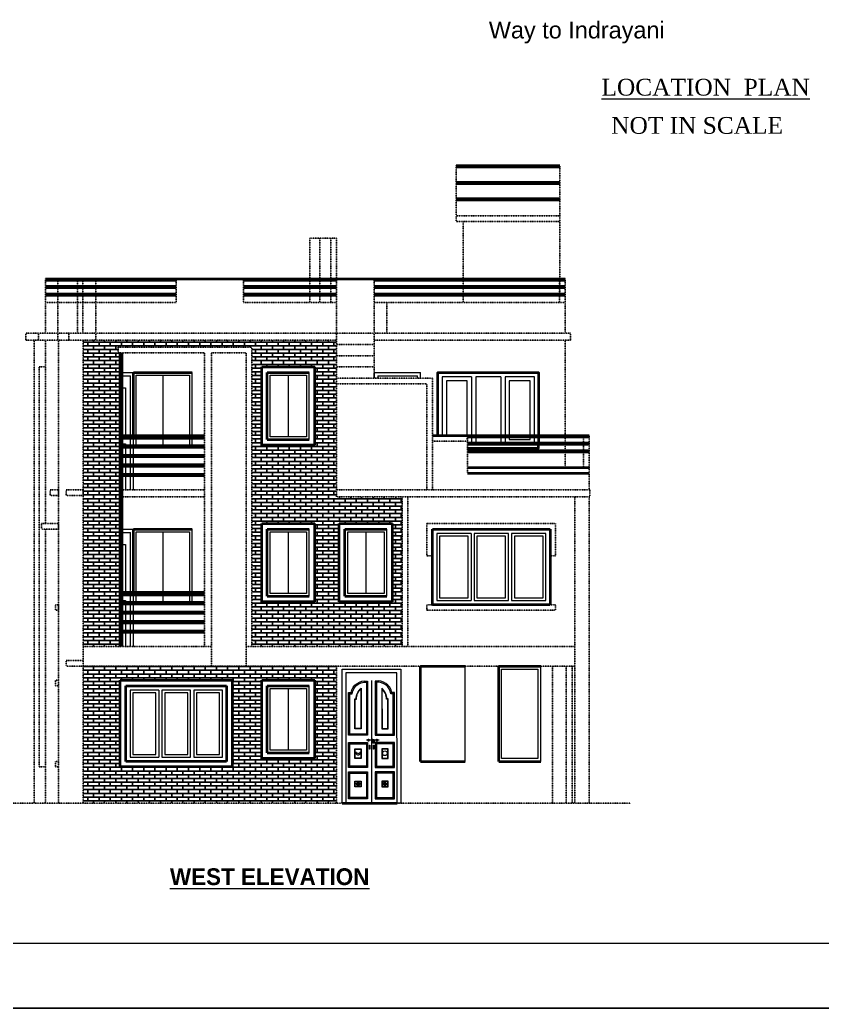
# Model space of a CAD drawing. Header units: inches. Extents: x 24614 to 27792, y -6849 to -4602.
# Drawn here: x 25392 to 25966, y -6849 to -6143 of the extents above; entities that cross this region are included whole.
import ezdxf

# ---------------------------------------------------------------- set-up
doc = ezdxf.new("R2010")
doc.units = ezdxf.units.IN
doc.header["$LTSCALE"] = 0.5
doc.header["$MEASUREMENT"] = 0
doc.linetypes.add('DASH', pattern=[0.35, 0.25, -0.1])
for name, color, linetype, lineweight in [('door', 202, 'Continuous', 5), ('ELE1', 3, 'Continuous', 9), ('Elevation 1', 10, 'Continuous', 80), ('Elevation 2', 31, 'Continuous', 40), ('Text 0.200', 122, 'Continuous', 20), ('Toilet', 7, 'Continuous', 25), ('wall', 20, 'Continuous', 40), ('window', 6, 'Continuous', 13)]:
    doc.layers.add(name, color=color, linetype=linetype, lineweight=lineweight)
doc.styles.get("Standard").update_dxf_attribs({"font": 'arial.ttf'})
pattern_1 = [(0, (7913.0841, -4386.2768), (0, 2.667), []), (90, (7913.084, -4386.277), (-4, 2.667), [2.667, -2.667])]

msp = doc.modelspace()

# ---------------------------------------------------------------- hatches: boundary and pattern name
at = {"layer": 'Toilet', "linetype": 'DASH', "ltscale": 0.1}
h = msp.add_hatch(dxfattribs=at)
h.set_pattern_fill('AR-BRSTD', color=256)
h.set_pattern_definition(pattern_1)
h.paths.add_polyline_path([(25618.93, -6371.98), (25437.68, -6371.98), (25437.68, -6478.98), (25437.68, -6482.98), (25437.68, -6590.98), (25464.68, -6590.98), (25464.68, -6478.98), (25464.68, -6380.98), (25462.68, -6380.98), (25462.68, -6376.98), (25558.43, -6376.98), (25558.43, -6478.98), (25558.43, -6590.98), (25665.93, -6590.98), (25665.93, -6483.98), (25618.93, -6483.98), (25618.93, -6478.98)])
h.paths.add_polyline_path([(25565.45, -6446.98), (25565.45, -6390.98), (25603.43, -6390.98), (25603.43, -6446.98)], flags=16)
h.paths.add_polyline_path([(25569.45, -6442.98), (25569.45, -6394.98), (25599.43, -6394.98), (25599.43, -6442.98)], flags=0)
h.paths.add_polyline_path([(25571.45, -6440.98), (25571.45, -6396.98), (25597.43, -6396.98), (25597.43, -6440.98)], flags=0)
h.paths.add_polyline_path([(25603.43, -6502.98), (25603.43, -6558.98), (25565.45, -6558.98), (25565.45, -6502.98)], flags=16)
h.paths.add_polyline_path([(25599.43, -6506.98), (25599.43, -6554.98), (25569.45, -6554.98), (25569.45, -6506.98)], flags=0)
h.paths.add_polyline_path([(25597.43, -6508.98), (25597.43, -6552.98), (25571.45, -6552.98), (25571.45, -6508.98)], flags=0)
h.paths.add_polyline_path([(25620.95, -6502.98), (25658.93, -6502.98), (25658.93, -6558.98), (25620.95, -6558.98)], flags=16)
h.paths.add_polyline_path([(25624.95, -6506.98), (25654.93, -6506.98), (25654.93, -6554.98), (25624.95, -6554.98)], flags=0)
h.paths.add_polyline_path([(25626.95, -6508.98), (25652.93, -6508.98), (25652.93, -6552.98), (25626.95, -6552.98)], flags=0)
h = msp.add_hatch(dxfattribs=at)
h.set_pattern_fill('AR-BRSTD', color=256)
h.set_pattern_definition(pattern_1)
h.paths.add_polyline_path([(25618.93, -6604.98), (25529.43, -6604.98), (25437.68, -6604.98), (25437.68, -6702.98), (25618.93, -6702.98)])
h.paths.add_polyline_path([(25565.45, -6670.98), (25565.45, -6614.98), (25603.43, -6614.98), (25603.43, -6670.98)], flags=16)
h.paths.add_polyline_path([(25569.45, -6666.98), (25569.45, -6618.98), (25599.43, -6618.98), (25599.43, -6666.98)], flags=0)
h.paths.add_polyline_path([(25544.3, -6676.98), (25464.3, -6676.98), (25464.3, -6614.98), (25544.3, -6614.98)], flags=16)
h.paths.add_polyline_path([(25571.45, -6664.98), (25571.45, -6620.98), (25597.43, -6620.98), (25597.43, -6664.98)], flags=0)
h.paths.add_polyline_path([(25540.3, -6672.98), (25468.3, -6672.98), (25468.3, -6618.98), (25540.3, -6618.98)], flags=0)
h.paths.add_polyline_path([(25537.3, -6669.98), (25516.8, -6669.98), (25516.8, -6621.98), (25537.3, -6621.98)], flags=0)
h.paths.add_polyline_path([(25535.3, -6667.98), (25518.8, -6667.98), (25518.8, -6623.98), (25535.3, -6623.98)], flags=0)
h.paths.add_polyline_path([(25514.55, -6669.98), (25494.05, -6669.98), (25494.05, -6621.98), (25514.55, -6621.98)], flags=0)
h.paths.add_polyline_path([(25512.55, -6667.98), (25496.05, -6667.98), (25496.05, -6623.98), (25512.55, -6623.98)], flags=0)
h.paths.add_polyline_path([(25491.8, -6669.98), (25471.3, -6669.98), (25471.3, -6621.98), (25491.8, -6621.98)], flags=0)
h.paths.add_polyline_path([(25489.8, -6667.98), (25473.3, -6667.98), (25473.3, -6623.98), (25489.8, -6623.98)], flags=0)

# ---------------------------------------------------------------- linework, layer by layer
at = {"layer": 'Defpoints'}
msp.add_lwpolyline([(27791.71, -4601.52), (24614.11, -4601.52), (24614.11, -6849.49), (27791.71, -6849.49)], close=True, dxfattribs=at)
at = {"layer": 'door'}
for p, q in [((25622.95, -6702.98), (25622.93, -6606.98)), ((25622.93, -6606.98), (25664.92, -6606.98)), ((25664.92, -6606.98), (25664.95, -6702.98)), ((25625.66, -6609.72), (25625.69, -6702.98)), ((25662.19, -6609.72), (25625.66, -6609.72)), ((25662.21, -6702.98), (25662.18, -6609.72)), ((25640.27, -6616.35), (25641.19, -6615.58)), ((25643.93, -6615.2), (25643.95, -6702.53)), ((25647.58, -6616.35), (25646.66, -6615.58)), ((25627.49, -6623.8), (25628.4, -6624.71)), ((25629.32, -6623.8), (25629.98, -6624.71)), ((25658.53, -6623.8), (25657.87, -6624.71)), ((25660.36, -6623.8), (25659.45, -6624.71)), ((25628.43, -6653.47), (25627.52, -6654.38)), ((25641.21, -6654.38), (25640.3, -6653.47)), ((25646.69, -6654.38), (25647.6, -6653.47)), ((25659.47, -6653.47), (25660.38, -6654.38)), ((25627.52, -6659.48), (25628.43, -6660.39)), ((25641.21, -6659.48), (25640.3, -6660.39)), ((25646.69, -6659.48), (25647.6, -6660.39)), ((25660.38, -6659.48), (25659.47, -6660.39)), ((25628.43, -6676.54), (25627.52, -6677.46)), ((25641.21, -6677.46), (25640.3, -6676.54)), ((25646.69, -6677.46), (25647.6, -6676.54)), ((25659.47, -6676.54), (25660.38, -6677.46)), ((25627.52, -6680.55), (25628.43, -6681.46)), ((25641.21, -6680.55), (25640.3, -6681.46)), ((25646.69, -6680.55), (25647.6, -6681.46)), ((25660.38, -6680.55), (25659.47, -6681.46)), ((25633.44, -6689.36), (25632.83, -6689.02)), ((25633.44, -6689.36), (25632.89, -6689.3)), ((25633.39, -6689.12), (25633.03, -6688.54)), ((25633.39, -6689.12), (25633.19, -6689.07)), ((25633.93, -6688.97), (25633.24, -6688.57)), ((25633.83, -6688.97), (25633.29, -6688.72)), ((25633.54, -6688.57), (25633.34, -6688.33)), ((25633.63, -6689.41), (25633.39, -6689.12)), ((25633.58, -6689.51), (25633.39, -6689.51)), ((25633.73, -6688.38), (25633.44, -6688.28)), ((25633.54, -6688.97), (25633.44, -6688.92)), ((25633.73, -6689.66), (25633.44, -6689.36)), ((25633.54, -6688.57), (25633.68, -6688.23)), ((25633.54, -6688.97), (25633.54, -6688.57)), ((25633.63, -6689.41), (25633.54, -6688.97)), ((25633.73, -6689.66), (25633.63, -6689.41)), ((25633.73, -6688.38), (25633.93, -6688.13)), ((25634.42, -6689.02), (25633.73, -6688.38)), ((25633.93, -6689.76), (25633.73, -6689.66)), ((25633.93, -6688.97), (25633.83, -6688.97)), ((25633.89, -6688.53), (25634.09, -6688.37)), ((25633.93, -6688.97), (25634.42, -6688.43)), ((25634.18, -6689.81), (25633.93, -6688.97)), ((25634.08, -6690), (25633.93, -6689.76)), ((25633.98, -6688.22), (25633.94, -6687.99)), ((25634.06, -6688.29), (25633.98, -6688.22)), ((25634.1, -6688.24), (25634.02, -6688.07)), ((25634.02, -6688.65), (25634.04, -6688.32)), ((25634.03, -6688.52), (25634.17, -6688.4)), ((25634.04, -6688.32), (25634.17, -6688.16)), ((25634.37, -6690.15), (25634.08, -6690)), ((25634.09, -6688.37), (25634.19, -6687.91)), ((25634.17, -6688.4), (25634.25, -6688.23)), ((25634.42, -6688.43), (25634.18, -6688.03)), ((25634.18, -6689.81), (25634.37, -6689.46)), ((25634.37, -6690.05), (25634.18, -6689.81)), ((25634.29, -6688.22), (25634.34, -6687.93)), ((25634.52, -6688.23), (25634.37, -6688.18)), ((25634.37, -6689.46), (25634.42, -6689.02)), ((25634.37, -6690.15), (25634.82, -6689.95)), ((25634.37, -6690.15), (25634.62, -6689.95)), ((25634.37, -6690.15), (25634.37, -6690.05)), ((25634.42, -6688.43), (25634.72, -6688.28)), ((25634.47, -6688.97), (25634.52, -6688.72)), ((25634.57, -6689.36), (25634.47, -6688.97)), ((25634.52, -6688.23), (25634.62, -6688.08)), ((25634.77, -6688.57), (25634.52, -6688.23)), ((25634.52, -6688.72), (25634.87, -6688.53)), ((25634.67, -6689.71), (25634.57, -6689.36)), ((25634.62, -6689.95), (25634.67, -6689.71)), ((25634.74, -6688.43), (25634.69, -6688.06)), ((25634.72, -6688.28), (25634.87, -6688.03)), ((25634.91, -6688.68), (25634.74, -6688.42)), ((25634.96, -6688.92), (25634.82, -6688.23)), ((25634.82, -6689.95), (25635.06, -6689.26)), ((25634.87, -6688.53), (25635.16, -6688.13)), ((25634.91, -6688.34), (25634.96, -6688.03)), ((25634.98, -6688.52), (25634.91, -6688.34)), ((25634.92, -6689.71), (25634.96, -6688.92)), ((25634.96, -6688.62), (25635.01, -6688.18)), ((25635.16, -6689.17), (25634.96, -6688.62)), ((25635.06, -6689.26), (25635.36, -6689.02)), ((25635.21, -6688), (25635.25, -6688.14)), ((25635.21, -6689.14), (25635.3, -6688.89)), ((25635.24, -6688.28), (25635.27, -6688.06)), ((25635.3, -6688.89), (25635.24, -6688.28)), ((25635.25, -6688.26), (25635.32, -6688.16)), ((25635.26, -6688.12), (25635.4, -6687.99)), ((25635.26, -6688.2), (25635.35, -6688.08)), ((25635.27, -6688.06), (25635.35, -6688)), ((25635.3, -6688.89), (25635.4, -6688.58)), ((25635.36, -6689.02), (25635.41, -6688.67)), ((25635.36, -6689.02), (25635.56, -6688.72)), ((25635.4, -6688.58), (25635.63, -6688.37)), ((25635.41, -6688.67), (25635.56, -6688.48)), ((25635.46, -6688.87), (25635.51, -6688.67)), ((25635.51, -6688.67), (25635.61, -6688.57)), ((25652.5, -6688.58), (25652.26, -6688.37)), ((25652.39, -6688.67), (25652.29, -6688.57)), ((25652.49, -6688.67), (25652.34, -6688.48)), ((25652.54, -6689.02), (25652.34, -6688.72)), ((25652.44, -6688.87), (25652.39, -6688.67)), ((25652.54, -6689.02), (25652.49, -6688.67)), ((25652.63, -6688.12), (25652.5, -6687.99)), ((25652.6, -6688.89), (25652.5, -6688.58)), ((25652.84, -6689.26), (25652.54, -6689.02)), ((25652.63, -6688.06), (25652.55, -6688)), ((25652.64, -6688.2), (25652.55, -6688.08)), ((25652.65, -6688.26), (25652.58, -6688.16)), ((25652.6, -6688.89), (25652.66, -6688.28)), ((25652.69, -6689.14), (25652.6, -6688.89)), ((25652.66, -6688.28), (25652.63, -6688.06)), ((25652.69, -6688), (25652.65, -6688.14)), ((25653.03, -6688.53), (25652.74, -6688.13)), ((25652.74, -6689.17), (25652.93, -6688.62)), ((25653.08, -6689.95), (25652.84, -6689.26)), ((25652.93, -6688.62), (25652.89, -6688.18)), ((25652.92, -6688.52), (25652.99, -6688.34)), ((25652.93, -6688.92), (25653.08, -6688.23)), ((25652.98, -6689.71), (25652.93, -6688.92)), ((25652.99, -6688.34), (25652.94, -6688.03)), ((25652.99, -6688.68), (25653.16, -6688.42)), ((25653.18, -6688.28), (25653.03, -6688.03)), ((25653.38, -6688.72), (25653.03, -6688.53)), ((25653.53, -6690.15), (25653.08, -6689.95)), ((25653.13, -6688.57), (25653.38, -6688.23)), ((25653.16, -6688.43), (25653.2, -6688.06)), ((25653.48, -6688.43), (25653.18, -6688.28)), ((25653.23, -6689.71), (25653.33, -6689.36)), ((25653.28, -6689.95), (25653.23, -6689.71)), ((25653.38, -6688.23), (25653.28, -6688.08)), ((25653.53, -6690.15), (25653.28, -6689.95)), ((25653.33, -6689.36), (25653.43, -6688.97)), ((25653.38, -6688.23), (25653.53, -6688.18)), ((25653.43, -6688.97), (25653.38, -6688.72)), ((25653.48, -6688.43), (25653.72, -6688.03)), ((25653.48, -6689.02), (25654.17, -6688.38)), ((25653.97, -6688.97), (25653.48, -6688.43)), ((25653.53, -6689.46), (25653.48, -6689.02)), ((25653.72, -6689.81), (25653.53, -6689.46)), ((25653.53, -6690.05), (25653.72, -6689.81)), ((25653.53, -6690.15), (25653.82, -6690)), ((25653.53, -6690.15), (25653.53, -6690.05)), ((25653.61, -6688.22), (25653.56, -6687.93)), ((25653.73, -6688.4), (25653.65, -6688.23)), ((25653.81, -6688.37), (25653.71, -6687.91)), ((25653.72, -6689.81), (25653.97, -6688.97)), ((25653.86, -6688.32), (25653.73, -6688.16)), ((25653.87, -6688.52), (25653.73, -6688.4)), ((25653.8, -6688.24), (25653.88, -6688.07)), ((25654.01, -6688.53), (25653.81, -6688.37)), ((25653.82, -6690), (25653.97, -6689.76)), ((25653.84, -6688.29), (25653.92, -6688.22)), ((25653.88, -6688.65), (25653.86, -6688.32)), ((25653.92, -6688.22), (25653.96, -6687.99)), ((25654.17, -6688.38), (25653.97, -6688.13)), ((25653.97, -6688.97), (25654.66, -6688.57)), ((25653.97, -6688.97), (25654.07, -6688.97)), ((25653.97, -6689.76), (25654.17, -6689.66)), ((25654.07, -6688.97), (25654.61, -6688.72)), ((25654.17, -6688.38), (25654.46, -6688.28)), ((25654.17, -6689.66), (25654.46, -6689.36)), ((25654.17, -6689.66), (25654.27, -6689.41)), ((25654.36, -6688.57), (25654.22, -6688.23)), ((25654.27, -6689.41), (25654.36, -6688.97)), ((25654.27, -6689.41), (25654.51, -6689.12)), ((25654.31, -6689.51), (25654.51, -6689.51)), ((25654.36, -6688.57), (25654.56, -6688.33)), ((25654.36, -6688.97), (25654.36, -6688.57)), ((25654.36, -6688.97), (25654.46, -6688.92)), ((25654.46, -6689.36), (25655.07, -6689.02)), ((25654.46, -6689.36), (25655.01, -6689.3)), ((25654.51, -6689.12), (25654.87, -6688.54)), ((25654.51, -6689.12), (25654.71, -6689.07)), ((25628.43, -6698.87), (25627.52, -6699.79)), ((25641.21, -6699.79), (25640.3, -6698.87)), ((25646.69, -6699.79), (25647.6, -6698.87)), ((25659.47, -6698.87), (25660.38, -6699.79)), ((25625.69, -6702.98), (25622.95, -6702.98)), ((25625.69, -6702.53), (25662.21, -6702.53)), ((25664.95, -6702.98), (25662.21, -6702.98))]:
    msp.add_line(p, q, dxfattribs=at)
for points in [[(25641.19, -6615.58), (25641.19, -6615.58), (25641.21, -6654.38), (25627.52, -6654.38), (25627.49, -6623.8), (25629.32, -6623.8, -0.404871)], [(25640.27, -6616.39), (25640.3, -6653.47), (25628.43, -6653.47), (25628.4, -6624.71), (25630.1, -6624.71, -0.404087)], [(25636.62, -6620.77), (25636.65, -6649.82), (25632.08, -6649.82), (25632.06, -6628.36), (25632.97, -6628.36, -0.230009)], [(25636.39, -6621.25), (25636.42, -6649.59), (25632.31, -6649.59), (25632.29, -6628.59), (25633.2, -6628.59, -0.222945)], [(25646.66, -6615.58), (25646.66, -6615.58), (25646.69, -6654.38), (25660.38, -6654.38), (25660.36, -6623.8), (25658.53, -6623.8, 0.404871)], [(25647.58, -6616.39), (25647.6, -6653.47), (25659.47, -6653.47), (25659.45, -6624.71), (25657.75, -6624.71, 0.404087)], [(25651.23, -6620.77), (25651.25, -6649.82), (25655.82, -6649.82), (25655.79, -6628.36), (25654.88, -6628.36, 0.230009)], [(25651.46, -6621.25), (25651.48, -6649.59), (25655.59, -6649.59), (25655.57, -6628.59), (25654.65, -6628.59, 0.222945)]]:
    msp.add_lwpolyline(points, format="xyb", close=True, dxfattribs=at)
for points in [[(25627.52, -6659.48), (25641.21, -6659.48), (25641.21, -6677.46), (25627.52, -6677.46)], [(25628.43, -6660.39), (25640.3, -6660.39), (25640.3, -6676.54), (25628.43, -6676.54)], [(25641.52, -6657.01), (25641.94, -6657.01), (25641.94, -6658.54), (25641.52, -6658.54)], [(25642.52, -6661.48), (25642.75, -6661.48), (25642.75, -6664.17), (25642.52, -6664.17)], [(25644.5, -6657.01), (25644.92, -6657.01), (25644.92, -6658.54), (25644.5, -6658.54)], [(25644.96, -6657.4), (25645.98, -6657.4), (25645.98, -6660.08), (25644.96, -6660.08)], [(25645.34, -6661.48), (25645.57, -6661.48), (25645.57, -6664.17), (25645.34, -6664.17)], [(25645.4, -6659.11), (25645.52, -6659.11), (25645.52, -6659.69), (25645.4, -6659.69)], [(25660.38, -6659.48), (25646.69, -6659.48), (25646.69, -6677.46), (25660.38, -6677.46)], [(25647.51, -6657.01), (25647.93, -6657.01), (25647.93, -6658.54), (25647.51, -6658.54)], [(25659.47, -6660.39), (25647.6, -6660.39), (25647.6, -6676.54), (25659.47, -6676.54)], [(25632.08, -6664.04), (25636.65, -6664.04), (25636.65, -6670.89), (25632.08, -6670.89)], [(25632.31, -6664.27), (25636.42, -6664.27), (25636.42, -6670.66), (25632.31, -6670.66)], [(25655.82, -6664.04), (25651.25, -6664.04), (25651.25, -6670.89), (25655.82, -6670.89)], [(25655.59, -6664.27), (25651.48, -6664.27), (25651.48, -6670.66), (25655.59, -6670.66)], [(25641.21, -6699.79), (25627.52, -6699.79), (25627.52, -6680.55), (25641.21, -6680.55)], [(25640.3, -6698.87), (25628.43, -6698.87), (25628.43, -6681.46), (25640.3, -6681.46)], [(25646.69, -6699.79), (25660.38, -6699.79), (25660.38, -6680.55), (25646.69, -6680.55)], [(25647.6, -6698.87), (25659.47, -6698.87), (25659.47, -6681.46), (25647.6, -6681.46)], [(25636.65, -6691.22), (25632.08, -6691.22), (25632.08, -6687.11), (25636.65, -6687.11)], [(25636.42, -6690.99), (25632.31, -6690.99), (25632.31, -6687.34), (25636.42, -6687.34)], [(25651.25, -6691.22), (25655.82, -6691.22), (25655.82, -6687.11), (25651.25, -6687.11)], [(25651.48, -6690.99), (25655.59, -6690.99), (25655.59, -6687.34), (25651.48, -6687.34)]]:
    msp.add_lwpolyline(points, close=True, dxfattribs=at)
for points in [[(25641.52, -6657.91), (25640.56, -6657.91), (25640.56, -6657.55), (25641.52, -6657.55)], [(25641.94, -6657.55), (25644.5, -6657.55)], [(25644.5, -6657.91), (25641.94, -6657.91)], [(25644.92, -6657.55), (25644.96, -6657.55)], [(25644.96, -6657.91), (25644.92, -6657.91)], [(25645.98, -6657.55), (25647.51, -6657.55)], [(25647.51, -6657.91), (25645.98, -6657.91)], [(25647.93, -6657.55), (25649.21, -6657.55), (25649.21, -6657.91), (25647.93, -6657.91)]]:
    msp.add_lwpolyline(points, dxfattribs=at)
msp.add_circle((25653.55, -6667.21), 1.7, dxfattribs=at)
for centre, radius, start, end in [((25634.45, -6666.63), 1.7, 162.15643, 17.84386), ((25634.45, -6665.58), 1.7, 197.84386, 342.15643), ((25634.37, -6686), 3.98, 258.83148, 281.1688), ((25653.53, -6686), 3.98, 258.83148, 281.1688)]:
    msp.add_arc(centre, radius, start, end, dxfattribs=at)
msp.add_ellipse((25634.37, -6690.1), major_axis=(-0.56, 0), ratio=0.098223, dxfattribs=at)
at = {"layer": 'door', "extrusion": (0, 0, -1)}
msp.add_ellipse((25653.53, -6690.1), major_axis=(0.56, 0), ratio=0.098223, dxfattribs=at)
at = {"layer": 'door'}
for points in [[(25633.81, -6690.1), (25633.81, -6690.36), (25634.08, -6690.81), (25633.87, -6688.58), (25633.23, -6689.15), (25633.6, -6689.91)], [(25634.93, -6690.1), (25634.93, -6690.36), (25634.67, -6690.81), (25634.88, -6688.58), (25635.52, -6689.15), (25635.14, -6689.91)], [(25652.97, -6690.1), (25652.97, -6690.36), (25653.23, -6690.81), (25653.02, -6688.58), (25652.38, -6689.15), (25652.75, -6689.91)], [(25654.09, -6690.1), (25654.09, -6690.36), (25653.82, -6690.81), (25654.03, -6688.58), (25654.67, -6689.15), (25654.3, -6689.91)]]:
    msp.add_spline(points, degree=3, dxfattribs=at)
at = {"layer": 'ELE1'}
msp.add_lwpolyline([(24660.43, -4647.84), (27745.39, -4647.84), (27745.39, -6803.17), (24660.43, -6803.17)], close=True, dxfattribs=at)
at = {"layer": 'Elevation 1'}
for p, q in [((25464.68, -6380.98), (25464.68, -6478.98)), ((25464.68, -6478.98), (25464.68, -6590.98))]:
    msp.add_line(p, q, dxfattribs=at)
at = {"layer": 'Elevation 2'}
for p, q in [((25704.54, -6246.98), (25778.54, -6246.98)), ((25704.54, -6247.98), (25778.54, -6247.98)), ((25704.54, -6258.82), (25778.54, -6258.82)), ((25704.54, -6259.82), (25778.54, -6259.82)), ((25704.54, -6270.65), (25778.54, -6270.65)), ((25704.54, -6271.65), (25778.54, -6271.65)), ((25410.68, -6327.98), (25782.49, -6327.98)), ((25410.68, -6328.98), (25504.3, -6328.98)), ((25552.3, -6328.98), (25618.93, -6328.98)), ((25645.93, -6328.98), (25782.49, -6328.98)), ((25410.68, -6333.32), (25504.3, -6333.32)), ((25410.68, -6334.32), (25504.3, -6334.32)), ((25410.68, -6338.65), (25504.3, -6338.65)), ((25552.3, -6333.32), (25618.93, -6333.32)), ((25552.3, -6334.32), (25618.93, -6334.32)), ((25552.3, -6338.65), (25618.93, -6338.65)), ((25645.93, -6333.32), (25782.49, -6333.32)), ((25645.93, -6334.32), (25782.49, -6334.32)), ((25645.93, -6338.65), (25782.49, -6338.65)), ((25410.68, -6339.65), (25504.3, -6339.65)), ((25552.3, -6339.65), (25618.93, -6339.65)), ((25645.93, -6339.65), (25782.49, -6339.65)), ((25464.68, -6439.98), (25524.43, -6439.98)), ((25464.68, -6441.98), (25524.43, -6441.98)), ((25687.54, -6439.98), (25799.54, -6439.98)), ((25712.54, -6440.98), (25799.54, -6440.98)), ((25772.75, -6439.98), (25799.54, -6439.98)), ((25464.68, -6447.28), (25524.43, -6447.28)), ((25464.68, -6448.28), (25524.43, -6448.28)), ((25515.68, -6448.98), (25515.68, -6448.28)), ((25712.54, -6445.32), (25799.54, -6445.32)), ((25712.54, -6446.32), (25799.54, -6446.32)), ((25712.54, -6450.65), (25799.54, -6450.65)), ((25712.54, -6451.65), (25799.54, -6451.65)), ((25464.68, -6454.08), (25524.43, -6454.08)), ((25464.68, -6455.08), (25524.43, -6455.08)), ((25464.68, -6460.88), (25524.43, -6460.88)), ((25464.68, -6461.88), (25524.43, -6461.88)), ((25712.54, -6462.98), (25799.54, -6462.98)), ((25464.68, -6467.68), (25524.43, -6467.68)), ((25464.68, -6468.68), (25524.43, -6468.68)), ((25712.54, -6466.98), (25799.54, -6466.98)), ((25464.68, -6551.98), (25524.43, -6551.98)), ((25464.68, -6553.98), (25524.43, -6553.98)), ((25464.68, -6559.28), (25524.43, -6559.28)), ((25464.68, -6560.28), (25524.43, -6560.28)), ((25515.68, -6560.98), (25515.68, -6560.28)), ((25464.68, -6566.08), (25524.43, -6566.08)), ((25464.68, -6567.08), (25524.43, -6567.08)), ((25464.68, -6572.88), (25524.43, -6572.88)), ((25464.68, -6573.88), (25524.43, -6573.88)), ((25464.68, -6579.68), (25524.43, -6579.68)), ((25464.68, -6580.68), (25524.43, -6580.68))]:
    msp.add_line(p, q, dxfattribs=at)
at = {"layer": 'Toilet', "color": 1, "linetype": 'DASH', "ltscale": 0.1}
for p, q in [((25704.54, -6282.98), (25704.54, -6246.98)), ((25778.54, -6246.98), (25778.54, -6282.98)), ((25704.54, -6282.98), (25778.54, -6282.98)), ((25704.54, -6282.98), (25704.54, -6286.98)), ((25704.54, -6286.98), (25778.54, -6286.98)), ((25709.54, -6327.98), (25709.54, -6286.98)), ((25778.54, -6282.98), (25778.54, -6327.98)), ((25599.93, -6298.98), (25618.93, -6298.98)), ((25599.93, -6327.98), (25599.93, -6298.98)), ((25606.93, -6327.98), (25606.93, -6298.98)), ((25614.93, -6327.98), (25614.93, -6298.98)), ((25618.93, -6366.98), (25618.93, -6298.98)), ((25410.68, -6366.98), (25410.68, -6327.98)), ((25419.68, -6333.32), (25419.68, -6328.98)), ((25433.68, -6333.32), (25433.68, -6328.98)), ((25437.48, -6333.32), (25437.48, -6328.98)), ((25446.68, -6333.32), (25446.68, -6328.98)), ((25504.3, -6344.98), (25504.3, -6327.98)), ((25552.3, -6344.98), (25552.3, -6327.98)), ((25599.93, -6333.32), (25599.93, -6328.98)), ((25606.93, -6333.32), (25606.93, -6328.98)), ((25614.93, -6333.32), (25614.93, -6328.98)), ((25618.93, -6327.98), (25645.93, -6327.98)), ((25645.93, -6366.98), (25645.93, -6327.98)), ((25709.54, -6333.32), (25709.54, -6328.98)), ((25778.49, -6333.32), (25778.49, -6328.98)), ((25778.54, -6328.98), (25778.54, -6338.65)), ((25782.49, -6366.98), (25782.49, -6327.98)), ((25419.68, -6338.65), (25419.68, -6334.32)), ((25433.68, -6338.65), (25433.68, -6334.32)), ((25437.48, -6338.65), (25437.48, -6334.32)), ((25446.68, -6338.65), (25446.68, -6334.32)), ((25599.93, -6338.65), (25599.93, -6334.32)), ((25606.93, -6338.65), (25606.93, -6334.32)), ((25614.93, -6338.65), (25614.93, -6334.32)), ((25709.54, -6338.65), (25709.54, -6334.32)), ((25778.49, -6338.65), (25778.49, -6334.32)), ((25410.68, -6344.98), (25504.3, -6344.98)), ((25419.68, -6366.98), (25419.68, -6339.65)), ((25433.68, -6366.98), (25433.68, -6339.65)), ((25437.48, -6366.98), (25437.48, -6339.65)), ((25446.68, -6366.98), (25446.68, -6339.65)), ((25552.3, -6344.98), (25618.93, -6344.98)), ((25599.93, -6344.98), (25599.93, -6339.65)), ((25606.93, -6344.98), (25606.93, -6339.65)), ((25614.93, -6344.98), (25614.93, -6339.65)), ((25645.93, -6344.98), (25782.49, -6344.98)), ((25654.93, -6366.98), (25654.93, -6344.98)), ((25709.54, -6344.98), (25709.54, -6339.65)), ((25778.49, -6344.98), (25778.49, -6339.65)), ((25396.68, -6366.98), (25786.2, -6366.98)), ((25396.68, -6371.98), (25396.68, -6366.98)), ((25405.68, -6371.98), (25405.68, -6366.98)), ((25419.68, -6371.98), (25419.68, -6366.98)), ((25427.58, -6371.98), (25427.58, -6366.98)), ((25446.68, -6371.98), (25446.68, -6366.98)), ((25618.93, -6478.98), (25618.93, -6366.98)), ((25645.93, -6398.98), (25645.93, -6366.98)), ((25786.2, -6371.98), (25786.2, -6366.98)), ((25396.68, -6371.98), (25618.93, -6371.98)), ((25402.68, -6702.98), (25402.68, -6371.98)), ((25410.68, -6478.98), (25410.68, -6371.98)), ((25420.04, -6478.98), (25420.04, -6371.98)), ((25437.68, -6478.98), (25437.68, -6371.98)), ((25645.93, -6371.98), (25786.2, -6371.98)), ((25782.49, -6439.98), (25782.49, -6371.98)), ((25462.68, -6376.98), (25558.43, -6376.98)), ((25462.68, -6376.98), (25462.68, -6380.98)), ((25462.68, -6380.98), (25464.68, -6380.98)), ((25464.68, -6380.98), (25524.43, -6380.98)), ((25524.43, -6478.98), (25524.43, -6380.98)), ((25529.43, -6478.98), (25529.43, -6380.98)), ((25529.43, -6380.98), (25554.43, -6380.98)), ((25554.43, -6478.98), (25554.43, -6380.98)), ((25558.43, -6478.98), (25558.43, -6376.98)), ((25618.93, -6374.98), (25645.93, -6374.98)), ((25618.93, -6382.98), (25645.93, -6382.98)), ((25406.18, -6676.98), (25406.18, -6390.98)), ((25406.18, -6390.98), (25410.68, -6390.98)), ((25618.93, -6390.98), (25645.93, -6390.98)), ((25687.54, -6398.98), (25618.93, -6398.98)), ((25687.54, -6478.98), (25687.54, -6398.98)), ((25683.54, -6402.98), (25618.93, -6402.98)), ((25683.54, -6478.98), (25683.54, -6402.98)), ((25712.54, -6439.98), (25687.54, -6439.98)), ((25712.54, -6443.98), (25687.54, -6443.98)), ((25712.54, -6462.98), (25712.54, -6439.98)), ((25782.49, -6445.32), (25782.49, -6440.98)), ((25795.54, -6440.98), (25795.54, -6445.32)), ((25799.54, -6439.98), (25799.54, -6478.98)), ((25782.49, -6450.65), (25782.49, -6446.32)), ((25782.49, -6462.98), (25782.49, -6451.65)), ((25795.54, -6446.32), (25795.54, -6450.65)), ((25795.54, -6451.65), (25795.54, -6462.98)), ((25712.54, -6466.98), (25712.54, -6462.98)), ((25410.68, -6502.98), (25410.68, -6478.98)), ((25420.04, -6590.98), (25420.04, -6478.98)), ((25437.68, -6590.98), (25437.68, -6478.98)), ((25464.68, -6478.98), (25524.43, -6478.98)), ((25524.43, -6590.98), (25524.43, -6478.98)), ((25529.43, -6595.98), (25529.43, -6478.98)), ((25554.43, -6590.98), (25554.43, -6478.98)), ((25558.43, -6590.98), (25558.43, -6478.98)), ((25618.93, -6478.98), (25800.16, -6478.98)), ((25618.93, -6483.98), (25618.93, -6478.98)), ((25800.16, -6478.98), (25800.16, -6483.98)), ((25464.68, -6483.98), (25524.43, -6483.98)), ((25618.93, -6483.98), (25800.16, -6483.98)), ((25665.93, -6590.98), (25665.93, -6483.98)), ((25669.93, -6590.98), (25669.93, -6483.98)), ((25789.36, -6702.98), (25789.36, -6483.98)), ((25799.54, -6590.98), (25799.54, -6483.98)), ((25410.68, -6590.98), (25410.68, -6506.98)), ((25683.64, -6502.98), (25775.64, -6502.98)), ((25683.64, -6502.98), (25683.64, -6526.18)), ((25775.64, -6502.98), (25775.64, -6526.18)), ((25683.64, -6526.18), (25687.64, -6526.18)), ((25775.64, -6526.18), (25771.64, -6526.18)), ((25410.68, -6702.98), (25410.68, -6590.98)), ((25420.04, -6702.98), (25420.04, -6590.98)), ((25437.68, -6590.98), (25518.43, -6590.98)), ((25437.68, -6702.98), (25437.68, -6590.98)), ((25518.43, -6590.98), (25529.43, -6590.98)), ((25529.43, -6604.98), (25529.43, -6590.98)), ((25554.43, -6590.98), (25789.36, -6590.98)), ((25554.43, -6604.98), (25554.43, -6590.98)), ((25799.54, -6595.98), (25799.54, -6590.98)), ((25799.54, -6702.98), (25799.54, -6595.98)), ((25425.68, -6604.98), (25425.68, -6600.98)), ((25425.68, -6600.98), (25437.68, -6600.98)), ((25437.68, -6604.98), (25425.68, -6604.98)), ((25437.68, -6604.98), (25529.43, -6604.98)), ((25529.43, -6604.98), (25789.36, -6604.98)), ((25618.93, -6702.98), (25618.93, -6604.98)), ((25773.42, -6702.98), (25773.42, -6604.98)), ((25783.09, -6702.98), (25783.09, -6604.98)), ((25787.51, -6702.98), (25787.51, -6604.98)), ((25406.18, -6676.98), (25410.68, -6676.98)), ((25402.68, -6702.98), (25372.68, -6702.98)), ((25402.68, -6702.98), (25799.54, -6702.98)), ((25799.54, -6702.98), (25829.54, -6702.98))]:
    msp.add_line(p, q, dxfattribs=at)
for points in [[(25414.04, -6478.98), (25420.04, -6478.98), (25420.04, -6482.98), (25414.04, -6482.98)], [(25425.68, -6478.98), (25437.68, -6478.98), (25437.68, -6482.98), (25425.68, -6482.98)], [(25408.04, -6502.98), (25420.04, -6502.98), (25420.04, -6506.98), (25408.04, -6506.98)], [(25418.04, -6560.98), (25420.04, -6560.98), (25420.04, -6564.98), (25418.04, -6564.98)], [(25683.64, -6564.98), (25775.64, -6564.98), (25775.64, -6560.98), (25683.64, -6560.98)], [(25420.04, -6614.98), (25418.04, -6614.98), (25418.04, -6618.98), (25420.04, -6618.98)], [(25420.04, -6672.98), (25418.04, -6672.98), (25418.04, -6676.98), (25420.04, -6676.98)]]:
    msp.add_lwpolyline(points, close=True, dxfattribs=at)
at = {"layer": 'wall', "ltscale": 5}
for p, q in [((25473.68, -6439.98), (25473.68, -6394.98)), ((25473.68, -6394.98), (25515.68, -6394.98)), ((25565.45, -6446.98), (25565.45, -6390.98)), ((25565.45, -6390.98), (25603.43, -6390.98)), ((25569.45, -6442.98), (25569.45, -6394.98)), ((25569.45, -6394.98), (25599.43, -6394.98)), ((25603.43, -6446.98), (25603.43, -6390.98)), ((25569.45, -6442.98), (25599.43, -6442.98)), ((25603.43, -6446.98), (25565.45, -6446.98)), ((25473.68, -6551.98), (25473.68, -6506.98)), ((25473.68, -6506.98), (25515.68, -6506.98)), ((25565.45, -6558.98), (25565.45, -6502.98)), ((25565.45, -6502.98), (25603.43, -6502.98)), ((25569.45, -6554.98), (25569.45, -6506.98)), ((25569.45, -6506.98), (25599.43, -6506.98)), ((25603.43, -6558.98), (25603.43, -6502.98)), ((25620.95, -6558.98), (25620.95, -6502.98)), ((25620.95, -6502.98), (25658.93, -6502.98)), ((25624.95, -6554.98), (25624.95, -6506.98)), ((25624.95, -6506.98), (25654.93, -6506.98)), ((25658.93, -6558.98), (25658.93, -6502.98)), ((25687.64, -6506.98), (25771.64, -6506.98)), ((25687.64, -6560.98), (25687.64, -6506.98)), ((25771.64, -6506.98), (25771.64, -6560.98)), ((25569.45, -6554.98), (25599.43, -6554.98)), ((25624.95, -6554.98), (25654.93, -6554.98)), ((25603.43, -6558.98), (25565.45, -6558.98)), ((25658.93, -6558.98), (25620.95, -6558.98)), ((25771.64, -6560.98), (25687.64, -6560.98)), ((25678.95, -6672.98), (25678.95, -6604.98)), ((25678.95, -6604.98), (25710.95, -6604.98)), ((25735.03, -6672.98), (25735.03, -6604.98)), ((25735.03, -6604.98), (25765.01, -6604.98)), ((25464.3, -6614.98), (25544.3, -6614.98)), ((25464.3, -6676.98), (25464.3, -6614.98)), ((25468.3, -6618.98), (25540.3, -6618.98)), ((25468.3, -6672.98), (25468.3, -6618.98)), ((25540.3, -6618.98), (25540.3, -6672.98)), ((25544.3, -6614.98), (25544.3, -6676.98)), ((25565.45, -6670.98), (25565.45, -6614.98)), ((25565.45, -6614.98), (25603.43, -6614.98)), ((25569.45, -6666.98), (25569.45, -6618.98)), ((25569.45, -6618.98), (25599.43, -6618.98)), ((25603.43, -6670.98), (25603.43, -6614.98)), ((25569.45, -6666.98), (25599.43, -6666.98)), ((25544.3, -6676.98), (25464.3, -6676.98)), ((25540.3, -6672.98), (25468.3, -6672.98)), ((25603.43, -6670.98), (25565.45, -6670.98)), ((25678.95, -6672.98), (25710.95, -6672.98)), ((25735.03, -6672.98), (25765.01, -6672.98)), ((25622.93, -6702.98), (25662.21, -6702.98))]:
    msp.add_line(p, q, dxfattribs=at)
for points in [[(25691.49, -6439.98), (25691.49, -6394.98), (25763.49, -6394.98), (25763.49, -6439.98)], [(25763.49, -6440.98), (25763.49, -6445.32)], [(25712.54, -6448.98), (25763.49, -6448.98), (25763.49, -6446.32)]]:
    msp.add_lwpolyline(points, dxfattribs=at)
at = {"layer": 'window', "color": 140, "lineweight": 13}
for p, q in [((25464.68, -6394.98), (25473.68, -6394.98)), ((25473.68, -6394.98), (25515.68, -6394.98)), ((25473.68, -6439.98), (25473.68, -6394.98)), ((25473.68, -6394.98), (25515.68, -6394.98)), ((25473.68, -6439.98), (25473.68, -6394.98)), ((25515.68, -6439.98), (25515.68, -6394.98)), ((25569.45, -6394.98), (25599.43, -6394.98)), ((25569.45, -6442.98), (25569.45, -6394.98)), ((25569.45, -6394.98), (25599.43, -6394.98)), ((25599.43, -6442.98), (25599.43, -6394.98)), ((25645.93, -6398.98), (25645.93, -6394.98)), ((25645.93, -6394.98), (25645.93, -6398.98)), ((25645.93, -6394.98), (25678.92, -6394.98)), ((25678.92, -6398.98), (25678.92, -6394.98)), ((25464.68, -6397.48), (25471.68, -6397.48)), ((25471.68, -6439.98), (25471.68, -6397.48)), ((25475.68, -6396.98), (25513.68, -6396.98)), ((25475.68, -6439.98), (25475.68, -6396.98)), ((25494.69, -6396.98), (25494.69, -6439.98)), ((25513.68, -6396.98), (25513.68, -6439.98)), ((25571.45, -6396.98), (25597.43, -6396.98)), ((25571.45, -6440.98), (25571.45, -6396.98)), ((25584.44, -6396.98), (25584.44, -6440.98)), ((25597.43, -6396.98), (25597.43, -6440.98)), ((25648.43, -6397.48), (25648.43, -6398.98)), ((25648.43, -6397.48), (25676.92, -6397.48)), ((25676.92, -6398.98), (25676.92, -6397.48)), ((25715.49, -6397.98), (25715.49, -6439.98)), ((25718.49, -6397.98), (25718.49, -6439.98)), ((25736.49, -6397.98), (25736.49, -6439.98)), ((25739.49, -6397.98), (25739.49, -6439.98)), ((25464.68, -6405.98), (25468.04, -6405.98)), ((25468.04, -6405.98), (25468.04, -6439.98)), ((25471.68, -6447.28), (25471.68, -6441.98)), ((25473.68, -6447.28), (25473.68, -6441.98)), ((25475.68, -6446.98), (25475.68, -6441.98)), ((25494.69, -6441.98), (25494.69, -6446.98)), ((25513.68, -6441.98), (25513.68, -6446.98)), ((25515.68, -6447.28), (25515.68, -6441.98)), ((25599.43, -6442.98), (25569.45, -6442.98)), ((25597.43, -6440.98), (25571.45, -6440.98)), ((25715.49, -6440.98), (25715.49, -6445.32)), ((25718.49, -6440.98), (25718.49, -6445.32)), ((25736.49, -6440.98), (25736.49, -6445.32)), ((25739.49, -6440.98), (25739.49, -6445.32)), ((25464.68, -6445.93), (25468.04, -6445.93)), ((25468.04, -6445.93), (25468.04, -6447.28)), ((25468.04, -6448.28), (25468.04, -6454.08)), ((25471.68, -6454.08), (25471.68, -6448.28)), ((25473.68, -6447.28), (25473.68, -6446.32)), ((25473.68, -6454.08), (25473.68, -6448.28)), ((25473.68, -6454.08), (25473.68, -6448.28)), ((25515.68, -6448.98), (25473.68, -6448.98)), ((25513.68, -6446.98), (25475.68, -6446.98)), ((25468.04, -6455.08), (25468.04, -6460.88)), ((25471.68, -6460.88), (25471.68, -6455.08)), ((25473.68, -6459.98), (25473.68, -6455.08)), ((25473.68, -6460.88), (25473.68, -6455.08)), ((25468.04, -6461.88), (25468.04, -6467.68)), ((25471.68, -6467.68), (25471.68, -6461.88)), ((25473.68, -6467.68), (25473.68, -6461.88)), ((25468.04, -6468.68), (25468.04, -6478.98)), ((25471.68, -6478.98), (25471.68, -6468.68)), ((25473.68, -6478.98), (25473.68, -6468.68)), ((25464.68, -6506.98), (25473.68, -6506.98)), ((25473.68, -6506.98), (25515.68, -6506.98)), ((25473.68, -6551.98), (25473.68, -6506.98)), ((25473.68, -6506.98), (25515.68, -6506.98)), ((25473.68, -6551.98), (25473.68, -6506.98)), ((25515.68, -6551.98), (25515.68, -6506.98)), ((25569.45, -6506.98), (25599.43, -6506.98)), ((25569.45, -6554.98), (25569.45, -6506.98)), ((25569.45, -6506.98), (25599.43, -6506.98)), ((25599.43, -6554.98), (25599.43, -6506.98)), ((25624.95, -6506.98), (25654.93, -6506.98)), ((25624.95, -6554.98), (25624.95, -6506.98)), ((25624.95, -6506.98), (25654.93, -6506.98)), ((25654.93, -6554.98), (25654.93, -6506.98)), ((25464.68, -6509.48), (25471.68, -6509.48)), ((25471.68, -6551.98), (25471.68, -6509.48)), ((25475.68, -6508.98), (25513.68, -6508.98)), ((25475.68, -6551.98), (25475.68, -6508.98)), ((25494.69, -6508.98), (25494.69, -6551.98)), ((25513.68, -6508.98), (25513.68, -6551.98)), ((25571.45, -6508.98), (25597.43, -6508.98)), ((25571.45, -6552.98), (25571.45, -6508.98)), ((25584.44, -6508.98), (25584.44, -6552.98)), ((25597.43, -6508.98), (25597.43, -6552.98)), ((25626.95, -6508.98), (25652.93, -6508.98)), ((25626.95, -6552.98), (25626.95, -6508.98)), ((25639.94, -6508.98), (25639.94, -6552.98)), ((25652.93, -6508.98), (25652.93, -6552.98)), ((25690.64, -6509.98), (25690.64, -6557.98)), ((25715.14, -6509.98), (25715.14, -6557.98)), ((25715.14, -6509.98), (25715.14, -6557.98)), ((25717.39, -6509.98), (25717.39, -6557.98)), ((25744.14, -6509.98), (25744.14, -6557.98)), ((25464.68, -6517.98), (25468.04, -6517.98)), ((25468.04, -6517.98), (25468.04, -6551.98)), ((25471.68, -6559.28), (25471.68, -6553.98)), ((25473.68, -6559.28), (25473.68, -6553.98)), ((25475.68, -6558.98), (25475.68, -6553.98)), ((25494.69, -6553.98), (25494.69, -6558.98)), ((25513.68, -6553.98), (25513.68, -6558.98)), ((25515.68, -6559.28), (25515.68, -6553.98)), ((25599.43, -6554.98), (25569.45, -6554.98)), ((25597.43, -6552.98), (25571.45, -6552.98)), ((25654.93, -6554.98), (25624.95, -6554.98)), ((25652.93, -6552.98), (25626.95, -6552.98)), ((25464.68, -6557.93), (25468.04, -6557.93)), ((25468.04, -6557.93), (25468.04, -6559.28)), ((25468.04, -6560.28), (25468.04, -6566.08)), ((25471.68, -6566.08), (25471.68, -6560.28)), ((25473.68, -6559.28), (25473.68, -6558.32)), ((25473.68, -6566.08), (25473.68, -6560.28)), ((25473.68, -6566.08), (25473.68, -6560.28)), ((25515.68, -6560.98), (25473.68, -6560.98)), ((25513.68, -6558.98), (25475.68, -6558.98)), ((25468.04, -6567.08), (25468.04, -6572.88)), ((25471.68, -6572.88), (25471.68, -6567.08)), ((25473.68, -6571.98), (25473.68, -6567.08)), ((25473.68, -6572.88), (25473.68, -6567.08)), ((25468.04, -6573.88), (25468.04, -6579.68)), ((25471.68, -6579.68), (25471.68, -6573.88)), ((25473.68, -6579.68), (25473.68, -6573.88)), ((25468.04, -6580.68), (25468.04, -6590.98)), ((25471.68, -6590.98), (25471.68, -6580.68)), ((25473.68, -6590.98), (25473.68, -6580.68)), ((25678.95, -6604.98), (25710.95, -6604.98)), ((25678.95, -6672.98), (25678.95, -6604.98)), ((25678.95, -6604.98), (25710.95, -6604.98)), ((25710.95, -6672.98), (25710.95, -6604.98)), ((25735.03, -6604.98), (25765.01, -6604.98)), ((25735.03, -6672.98), (25735.03, -6604.98)), ((25735.03, -6604.98), (25765.01, -6604.98)), ((25737.03, -6606.98), (25763.01, -6606.98)), ((25737.03, -6670.98), (25737.03, -6606.98)), ((25763.01, -6606.98), (25763.01, -6670.98)), ((25765.01, -6672.98), (25765.01, -6604.98)), ((25569.45, -6618.98), (25599.43, -6618.98)), ((25569.45, -6666.98), (25569.45, -6618.98)), ((25569.45, -6618.98), (25599.43, -6618.98)), ((25571.45, -6620.98), (25597.43, -6620.98)), ((25571.45, -6664.98), (25571.45, -6620.98)), ((25584.44, -6620.98), (25584.44, -6664.98)), ((25597.43, -6620.98), (25597.43, -6664.98)), ((25599.43, -6666.98), (25599.43, -6618.98)), ((25471.3, -6621.98), (25471.3, -6669.98)), ((25491.8, -6621.98), (25491.8, -6669.98)), ((25491.8, -6621.98), (25491.8, -6669.98)), ((25494.05, -6621.98), (25494.05, -6669.98)), ((25516.8, -6621.98), (25516.8, -6669.98)), ((25599.43, -6666.98), (25569.45, -6666.98)), ((25597.43, -6664.98), (25571.45, -6664.98)), ((25710.95, -6672.98), (25678.95, -6672.98)), ((25765.01, -6672.98), (25735.03, -6672.98)), ((25763.01, -6670.98), (25737.03, -6670.98))]:
    msp.add_line(p, q, dxfattribs=at)
for points in [[(25763.49, -6439.98), (25763.49, -6394.98), (25691.49, -6394.98), (25691.49, -6439.98)], [(25715.49, -6397.98), (25694.49, -6397.98), (25694.49, -6439.98)], [(25712.49, -6439.98), (25712.49, -6400.98), (25697.49, -6400.98), (25697.49, -6439.98)], [(25736.49, -6397.98), (25718.49, -6397.98)], [(25760.49, -6439.98), (25760.49, -6397.98), (25739.49, -6397.98)], [(25757.49, -6439.98), (25757.49, -6400.98), (25742.49, -6400.98), (25742.49, -6439.98)], [(25712.49, -6442.98), (25712.49, -6441.98)], [(25742.49, -6442.98), (25757.49, -6442.98), (25757.49, -6440.98)], [(25742.49, -6440.98), (25742.49, -6442.98)], [(25760.49, -6445.32), (25760.49, -6440.98)], [(25763.49, -6445.32), (25763.49, -6441.98)], [(25715.14, -6509.98), (25690.64, -6509.98)], [(25715.14, -6509.98), (25690.64, -6509.98), (25690.64, -6557.98), (25715.14, -6557.98)], [(25717.39, -6557.98), (25741.89, -6557.98), (25741.89, -6509.98), (25717.39, -6509.98)], [(25744.14, -6557.98), (25768.64, -6557.98), (25768.64, -6509.98), (25744.14, -6509.98)], [(25690.64, -6557.98), (25715.14, -6557.98)], [(25491.8, -6621.98), (25471.3, -6621.98)], [(25491.8, -6621.98), (25471.3, -6621.98), (25471.3, -6669.98), (25491.8, -6669.98)], [(25494.05, -6669.98), (25514.55, -6669.98), (25514.55, -6621.98), (25494.05, -6621.98)], [(25516.8, -6669.98), (25537.3, -6669.98), (25537.3, -6621.98), (25516.8, -6621.98)], [(25471.3, -6669.98), (25491.8, -6669.98)]]:
    msp.add_lwpolyline(points, dxfattribs=at)
for points in [[(25771.64, -6506.98), (25687.64, -6506.98), (25687.64, -6560.98), (25771.64, -6560.98)], [(25713.14, -6555.98), (25713.14, -6511.98), (25692.64, -6511.98), (25692.64, -6555.98)], [(25713.14, -6555.98), (25713.14, -6511.98), (25692.64, -6511.98), (25692.64, -6555.98)], [(25739.89, -6555.98), (25739.89, -6511.98), (25719.39, -6511.98), (25719.39, -6555.98)], [(25766.64, -6555.98), (25766.64, -6511.98), (25746.14, -6511.98), (25746.14, -6555.98)], [(25540.3, -6618.98), (25468.3, -6618.98), (25468.3, -6672.98), (25540.3, -6672.98)], [(25489.8, -6667.98), (25489.8, -6623.98), (25473.3, -6623.98), (25473.3, -6667.98)], [(25489.8, -6667.98), (25489.8, -6623.98), (25473.3, -6623.98), (25473.3, -6667.98)], [(25512.55, -6667.98), (25512.55, -6623.98), (25496.05, -6623.98), (25496.05, -6667.98)], [(25535.3, -6667.98), (25535.3, -6623.98), (25518.8, -6623.98), (25518.8, -6667.98)]]:
    msp.add_lwpolyline(points, close=True, dxfattribs=at)

# ---------------------------------------------------------------- texts
at = {"layer": 'Text 0.200', "ltscale": 10, "char_height": 12, "attachment_point": 2}
for s, insert, width in [('{\\fArial TUR|b0|i0|c162|p34;Way to }Indrayani', (25790.76, -6144.16), 219.164), ('{\\fTimes New Roman|b0|i0|c0|p18;\\LLOCATION  PLAN}', (25882.95, -6185.03), 191.0164), ('{\\fTimes New Roman|b0|i0|c0|p18;NOT IN SCALE}', (25876.84, -6212.34), 219.164), ('{\\fCentury Gothic|b1|i0|c0|p34;\\LWEST ELEVATION}', (25571.12, -6749.44), 191.0164)]:
    msp.add_mtext(s, dxfattribs=dict(at, insert=insert, width=width))

doc.saveas('drawing.dxf')
